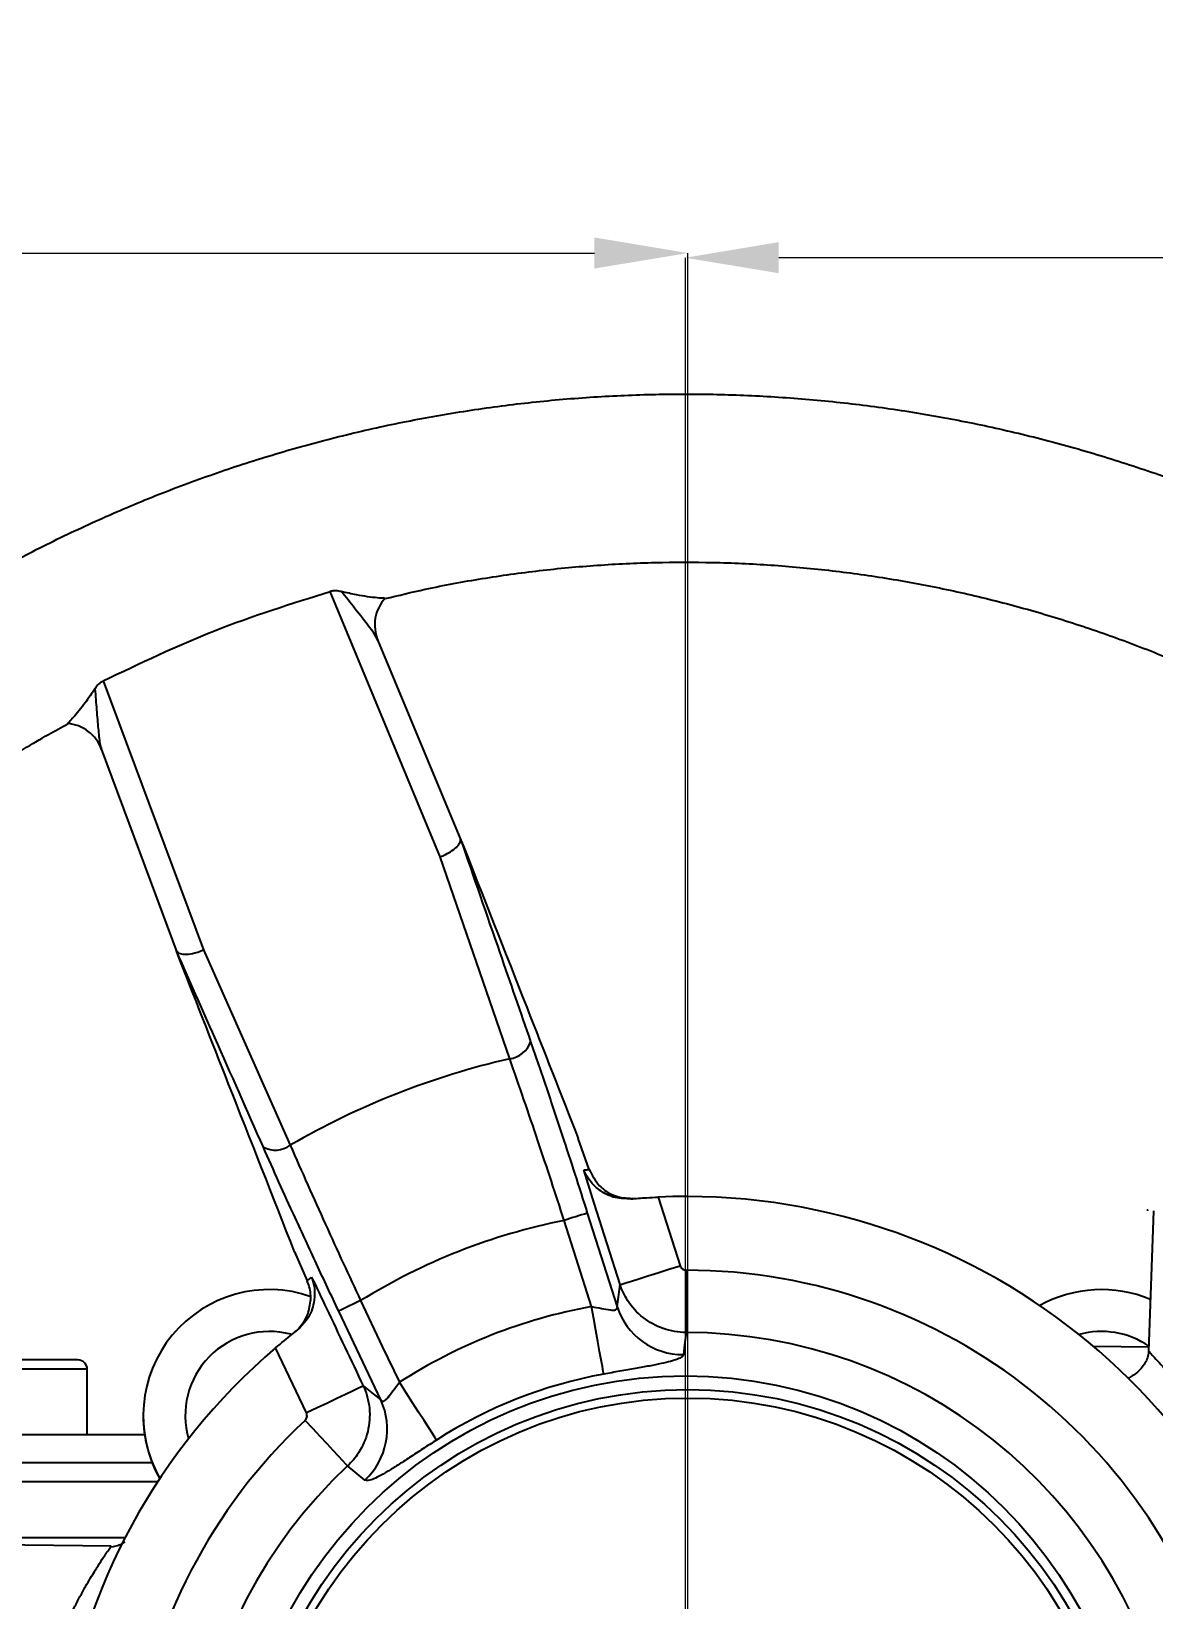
# Model space of a CAD drawing. Header units: millimetres. Extents: x 2454 to 4226, y 715 to 1968.
# Drawn here: x 3135.3 to 3255.5, y 1097.1 to 1265 of the extents above; entities that cross this region are included whole.
import ezdxf

# ---------------------------------------------------------------- set-up
doc = ezdxf.new("R2010")
doc.units = ezdxf.units.MM
doc.layers.add('AM_5', color=3, linetype='Continuous', lineweight=25)
doc.layers.add('标注', color=3, linetype='Continuous', lineweight=13)
doc.styles.add('SLDTEXTSTYLE1', font='txt.shx', dxfattribs={"width": 0.7, "bigfont": 'gbcbig.shx'})
doc.dimstyles.new('SLDDIMSTYLE12$0', dxfattribs={"dimtxt": 12, "dimasz": 10, "dimexe": 0, "dimexo": 0.0625, "dimgap": 0.875, "dimtad": 1, "dimdec": 1, "dimlfac": 1.8, "dimrnd": 1e-09, "dimzin": 12, "dimdsep": 46, "dimtxsty": 'SLDTEXTSTYLE1', "dimcen": 0.09, "dimdle": 8.16, "dimclrd": 3, "dimclre": 3, "dimadec": 0, "dimazin": 3, "dimtfac": 1, "dimtdec": 1, "dimtofl": 0, "dimtmove": 0, "dimatfit": 3, "dimfxl": 0, "dimfrac": 2, "dimtolj": 1, "dimlwd": 5, "dimlwe": 5, "dimarcsym": 0})
doc.dimstyles.new('SLDDIMSTYLE12$3', dxfattribs={"dimtxt": 12, "dimasz": 10, "dimexe": 0, "dimexo": 0.0625, "dimgap": 0.875, "dimtad": 1, "dimdec": 1, "dimlfac": 1.8, "dimrnd": 1e-09, "dimzin": 12, "dimdsep": 46, "dimtxsty": 'SLDTEXTSTYLE1', "dimcen": 0.09, "dimdle": 8.16, "dimclrd": 3, "dimclre": 3, "dimadec": 0, "dimazin": 3, "dimtfac": 1, "dimtdec": 1, "dimtofl": 0, "dimtmove": 0, "dimatfit": 3, "dimfxl": 0, "dimfrac": 2, "dimtolj": 1, "dimlwd": 5, "dimlwe": 5, "dimarcsym": 0})

# ---------------------------------------------------------------- blocks, each defined once
blk = doc.blocks.new('*D58')
at = {"layer": 'Defpoints', "color": 0, "transparency": 16777216}
for p in [(3205.35, 1240.73), (3205.35, 1072.8), (3519.37, 1062.93)]:
    blk.add_point(p, dxfattribs=at)
at = {"layer": '标注', "color": 3, "linetype": 'Continuous', "lineweight": 5, "transparency": 16777216}
for p, q in [((3205.35, 1072.87), (3205.35, 1240.73)), ((3509.37, 1240.73), (3215.35, 1240.73))]:
    blk.add_line(p, q, dxfattribs=at)
at = {"layer": '标注', "color": 3, "lineweight": 5, "transparency": 16777216}
blk.add_line((3519.37, 1063), (3519.37, 1240.73), dxfattribs=at)
at = {"layer": '标注', "color": 3, "transparency": 16777216}
for points in [[(3215.35, 1242.4), (3215.35, 1239.07), (3205.35, 1240.73)], [(3509.37, 1242.4), (3509.37, 1239.07), (3519.37, 1240.73)]]:
    blk.add_solid(points, dxfattribs=at)
at = {"layer": '标注', "color": 0, "transparency": 16777216, "insert": (3362.03, 1253.04), "char_height": 10, "attachment_point": 5, "style": 'SLDTEXTSTYLE1'}
blk.add_mtext('\\A1;{\\H2.28571x;315}', dxfattribs=at)
blk = doc.blocks.new('*D59')
at = {"layer": 'Defpoints', "color": 0, "transparency": 16777216}
for p in [(3205.61, 1241.23), (3205.61, 1072.29), (2947.88, 1020.63)]:
    blk.add_point(p, dxfattribs=at)
at = {"layer": '标注', "color": 3, "lineweight": 5, "transparency": 16777216}
blk.add_line((2947.88, 1020.69), (2947.88, 1241.23), dxfattribs=at)
at = {"layer": '标注', "color": 3, "linetype": 'Continuous', "lineweight": 5, "transparency": 16777216}
for p, q in [((2957.88, 1241.23), (3195.61, 1241.23)), ((3205.61, 1072.35), (3205.61, 1241.23))]:
    blk.add_line(p, q, dxfattribs=at)
at = {"layer": '标注', "color": 3, "transparency": 16777216}
for points in [[(2957.88, 1242.9), (2957.88, 1239.57), (2947.88, 1241.23)], [(3195.61, 1242.9), (3195.61, 1239.57), (3205.61, 1241.23)]]:
    blk.add_solid(points, dxfattribs=at)
at = {"layer": '标注', "color": 0, "transparency": 16777216, "insert": (3076.91, 1253.54), "char_height": 10, "attachment_point": 5, "style": 'SLDTEXTSTYLE1'}
blk.add_mtext('\\A1;{\\H2.28571x;245}', dxfattribs=at)
blk = doc.blocks.new('*D63')
at = {"layer": 'Defpoints', "color": 0, "transparency": 16777216}
for p in [(3469.36, 1174.46), (3739.56, 1174.46), (3205.35, 1072.8)]:
    blk.add_point(p, dxfattribs=at)
at = {"layer": '标注', "color": 3, "linetype": 'Continuous', "lineweight": 5, "transparency": 16777216}
for p, q in [((3469.42, 1174.46), (3739.56, 1174.46)), ((3739.56, 1082.8), (3739.56, 1164.46))]:
    blk.add_line(p, q, dxfattribs=at)
at = {"layer": '标注', "color": 3, "lineweight": 5, "transparency": 16777216}
blk.add_line((3205.42, 1072.8), (3739.56, 1072.8), dxfattribs=at)
at = {"layer": '标注', "color": 3, "transparency": 16777216}
for points in [[(3737.89, 1164.46), (3741.22, 1164.46), (3739.56, 1174.46)], [(3737.89, 1082.8), (3741.22, 1082.8), (3739.56, 1072.8)]]:
    blk.add_solid(points, dxfattribs=at)
at = {"layer": '标注', "color": 0, "transparency": 16777216, "insert": (3727.25, 1123.63), "char_height": 10, "attachment_point": 5, "rotation": 90, "style": 'SLDTEXTSTYLE1'}
blk.add_mtext('\\A1;{\\H2.28571x;115}', dxfattribs=at)
blk = doc.blocks.new('*D54')
at = {"layer": 'AM_5', "color": 3, "linetype": 'Continuous', "lineweight": 5, "transparency": 16777216}
blk.add_line((3355.81, 1216.7), (3322.13, 1190.7), dxfattribs=at)
at = {"layer": 'AM_5', "color": 3, "lineweight": 5, "transparency": 16777216}
for p, q in [((3254.75, 1138.76), (3254.93, 1138.76)), ((3254.84, 1138.67), (3254.84, 1138.85))]:
    blk.add_line(p, q, dxfattribs=at)
at = {"layer": 'AM_5', "color": 3, "transparency": 16777216}
blk.add_solid([(3321.11, 1192.02), (3323.15, 1189.38), (3314.21, 1184.59)], dxfattribs=at)
at = {"layer": 'Defpoints', "color": 0, "transparency": 16777216}
for p in [(3314.21, 1184.59), (3195.47, 1092.93)]:
    blk.add_point(p, dxfattribs=at)
at = {"layer": 'AM_5', "color": 0, "transparency": 16777216, "insert": (3338.73, 1212.19), "char_height": 12, "attachment_point": 5, "rotation": 37.6642, "style": 'SLDTEXTSTYLE1'}
blk.add_mtext('\\A1;%%C345', dxfattribs=at)

msp = doc.modelspace()

# ---------------------------------------------------------------- linework, layer by layer
at = {"color": 7, "linetype": 'Continuous', "lineweight": 25}
for p, q in [((3179.088, 1176.602), (3167.318, 1204.999)), ((3181.33, 1178.384), (3172.411, 1199.835)), ((3143.012, 1195.422), (3153.757, 1166.621)), ((3142.804, 1188.165), (3151.004, 1166.109)), ((3186.547, 1154.964), (3179.088, 1176.602)), ((3153.757, 1166.621), (3163.047, 1145.705)), ((3195.067, 1143.105), (3193.892, 1146.419)), ((3197.747, 1140.313), (3198.549, 1140.069)), ((3198.549, 1140.069), (3198.553, 1140.069)), ((3199.857, 1139.987), (3198.553, 1140.069)), ((3202.455, 1140.16), (3204.789, 1132.811)), ((3194.855, 1138.445), (3198.042, 1128.408)), ((3255.49, 1138.684), (3254.947, 1123.657)), ((3163.508, 1134.306), (3164.854, 1131.199)), ((3164.619, 1126.988), (3164.622, 1126.99)), ((3164.622, 1126.99), (3164.916, 1127.61)), ((3172.747, 1118.441), (3168.232, 1127.955)), ((3164.775, 1117.045), (3161.47, 1124.01)), ((3254.963, 1124.107), (3249.055, 1124.166)), ((3141.306, 1121.72), (3129.259, 1121.72)), ((3141.306, 1114.72), (3141.306, 1121.72)), ((3147.304, 1116.791), (3147.304, 1116.747)), ((3147.452, 1114.72), (3076.692, 1114.72)), ((3148.261, 1111.72), (3077.382, 1111.72)), ((3073.618, 1103.72), (3145.392, 1103.72)), ((3143.874, 1102.795), (3094.953, 1103.281))]:
    msp.add_line(p, q, dxfattribs=at)
at = {"color": 7, "linetype": 'Continuous', "lineweight": 25, "flags": 128}
for points in [[(3198.368, 1130.785), (3195.592, 1139.526), (3194.466, 1143.074)], [(3195.31, 1128.436), (3193.668, 1133.604), (3192.379, 1137.664)], [(3198.368, 1130.785), (3198.555, 1130.842), (3198.964, 1130.969), (3199.58, 1131.162), (3200.38, 1131.414), (3201.338, 1131.717), (3202.418, 1132.059), (3203.582, 1132.428), (3204.789, 1132.811)], [(3205.429, 1125.661), (3205.429, 1125.932), (3205.43, 1126.408), (3205.431, 1127.074), (3205.432, 1127.908), (3205.433, 1128.884), (3205.435, 1129.97), (3205.436, 1131.132), (3205.438, 1132.333)], [(3198.042, 1128.408), (3198.225, 1129.739), (3198.368, 1130.785)], [(3170.578, 1129.074), (3172.903, 1124.176), (3174.73, 1120.327)], [(3196.617, 1121.205), (3196.563, 1121.499), (3196.47, 1122.015), (3196.339, 1122.736), (3196.176, 1123.64), (3195.985, 1124.698), (3195.772, 1125.875), (3195.545, 1127.134), (3195.31, 1128.436)], [(3205.429, 1125.661), (3205.269, 1124.334), (3205.145, 1123.291)], [(3170.862, 1119.947), (3170.685, 1119.86), (3170.297, 1119.674), (3169.714, 1119.394), (3168.955, 1119.032), (3168.047, 1118.6), (3167.023, 1118.113), (3165.92, 1117.588), (3164.775, 1117.045)], [(3170.862, 1119.947), (3171.918, 1119.104), (3172.747, 1118.441)], [(3178.715, 1114.152), (3178.552, 1114.402), (3178.267, 1114.843), (3177.869, 1115.459), (3177.37, 1116.231), (3176.788, 1117.134), (3176.139, 1118.139), (3175.446, 1119.215), (3174.73, 1120.327)], [(3169.194, 1111.384), (3169.007, 1111.581), (3168.68, 1111.928), (3168.224, 1112.414), (3167.653, 1113.022), (3166.985, 1113.734), (3166.242, 1114.527), (3165.448, 1115.376), (3164.627, 1116.253)], [(3171.043, 1109.855), (3170.008, 1110.711), (3169.194, 1111.384)]]:
    msp.add_lwpolyline(points, dxfattribs=at)
at = {"color": 7, "linetype": 'Continuous', "lineweight": 25}
for centre, radius in [((3205.353, 1072.804), 48.216), ((3205.61, 1072.294), 47.25), ((3205.61, 1072.296), 46.35)]:
    msp.add_circle(centre, radius, dxfattribs=at)
for centre, radius, start, end in [((3176.299, 1201.422), 4.201, 137.52481, 203.27152), ((3138.876, 1186.677), 4.201, 19.7383, 85.47923), ((3186.193, 1157.693), 2.752, 277.39752, 340.49784), ((3205.353, 1072.784), 84.305, 102.88972, 120.12054), ((3161.442, 1147.951), 2.761, 242.60529, 305.56074), ((3205.354, 1072.722), 67.5, 10.54851, 92.46086), ((3303.325, 790.087), 364.855, 107.29542, 107.70302), ((3205.353, 1072.775), 66.173, 101.30684, 121.70354), ((3205.353, 1072.72), 59.613, 13.09228, 89.91829), ((3160.804, 1116.757), 13.5, 70.68708, 209.89046), ((3249.9, 1116.757), 13.5, 67.129, 119.21823), ((3336.11, 779.081), 387.165, 115.31225, 115.69693), ((3205.353, 1072.775), 56.559, 100.22856, 122.78193), ((3205.117, 1130.741), 7.449, 198.25, 270.21482), ((3160.804, 1116.767), 9, 75.14208, 196.09116), ((3205.353, 1072.732), 52.929, 13.09228, 89.91829), ((3249.9, 1116.767), 9, 55.74005, 105.42591), ((3205.353, 1072.722), 67.5, 130.5515, 212.46111), ((3140.306, 1121.72), 1, 0, 90), ((3205.353, 1072.789), 49.198, 100.22856, 122.78193), ((3165.981, 1115.322), 7.451, 312.79782, 24.74766), ((3160.804, 1116.713), 13.5, 179.85416, 209.77493), ((3205.353, 1072.72), 59.613, 133.09211, 209.9183), ((3205.353, 1072.733), 52.928, 133.09211, 209.9183)]:
    msp.add_arc(centre, radius, start, end, dxfattribs=at)
for points, knots in [([(3053.725, 1095.471), (3053.557, 1094.29), (3053.079, 1090.929), (3052.511, 1085.361), (3052.11, 1078.77), (3051.997, 1072.167), (3052.167, 1065.566), (3052.622, 1058.977), (3053.36, 1052.415), (3054.379, 1045.89), (3055.679, 1039.415), (3057.256, 1033.003), (3059.108, 1026.664), (3061.23, 1020.41), (3063.621, 1014.254), (3066.274, 1008.207), (3069.184, 1002.279), (3072.348, 996.482), (3075.758, 990.827), (3079.408, 985.323), (3083.292, 979.982), (3087.402, 974.813), (3091.731, 969.826), (3096.271, 965.03), (3101.013, 960.434), (3105.948, 956.046), (3111.068, 951.874), (3116.362, 947.927), (3121.822, 944.212), (3127.436, 940.735), (3133.195, 937.503), (3139.088, 934.522), (3145.103, 931.797), (3151.231, 929.334), (3157.458, 927.137), (3163.775, 925.21), (3170.169, 923.557), (3176.627, 922.181), (3183.14, 921.084), (3189.693, 920.268), (3196.275, 919.735), (3202.874, 919.486), (3209.478, 919.522), (3216.074, 919.841), (3222.651, 920.445), (3229.195, 921.331), (3235.695, 922.498), (3242.139, 923.943), (3248.514, 925.665), (3254.81, 927.659), (3261.013, 929.923), (3267.114, 932.452), (3273.1, 935.241), (3278.96, 938.285), (3284.684, 941.579), (3290.261, 945.116), (3295.68, 948.89), (3300.932, 952.893), (3306.007, 957.119), (3310.895, 961.56), (3315.587, 966.207), (3320.075, 971.051), (3324.35, 976.085), (3328.405, 981.297), (3332.231, 986.68), (3335.822, 992.222), (3339.171, 997.913), (3342.272, 1003.744), (3345.119, 1009.703), (3347.707, 1015.778), (3350.031, 1021.96), (3352.087, 1028.236), (3353.87, 1034.594), (3355.379, 1041.023), (3356.609, 1047.512), (3357.558, 1054.047), (3358.225, 1060.617), (3358.609, 1067.21), (3358.709, 1073.813), (3358.524, 1080.414), (3358.055, 1087.001), (3357.303, 1093.562), (3356.27, 1100.085), (3354.956, 1106.557), (3353.365, 1112.966), (3351.5, 1119.301), (3349.363, 1125.55), (3346.96, 1131.701), (3344.294, 1137.742), (3341.37, 1143.664), (3338.194, 1149.454), (3334.772, 1155.102), (3331.11, 1160.597), (3327.214, 1165.93), (3323.093, 1171.09), (3318.753, 1176.068), (3314.203, 1180.854), (3309.452, 1185.44), (3304.507, 1189.817), (3299.378, 1193.977), (3294.075, 1197.913), (3288.607, 1201.617), (3282.985, 1205.081), (3277.219, 1208.301), (3271.32, 1211.269), (3265.299, 1213.981), (3259.166, 1216.431), (3252.934, 1218.614), (3246.613, 1220.528), (3240.216, 1222.167), (3233.754, 1223.529), (3227.24, 1224.612), (3220.684, 1225.414), (3214.101, 1225.932), (3207.501, 1226.167), (3200.898, 1226.117), (3194.302, 1225.783), (3187.727, 1225.166), (3181.185, 1224.266), (3174.687, 1223.085), (3168.247, 1221.625), (3161.875, 1219.89), (3155.584, 1217.881), (3149.385, 1215.604), (3143.29, 1213.062), (3137.31, 1210.26), (3131.456, 1207.204), (3125.739, 1203.898), (3120.17, 1200.348), (3114.759, 1196.563), (3109.516, 1192.548), (3104.45, 1188.311), (3099.572, 1183.86), (3094.89, 1179.203), (3090.412, 1174.349), (3086.148, 1169.306), (3082.105, 1164.085), (3078.29, 1158.694), (3074.711, 1153.144), (3071.374, 1147.445), (3068.286, 1141.608), (3065.452, 1135.643), (3062.877, 1129.562), (3060.567, 1123.375), (3058.525, 1117.095), (3056.754, 1110.733), (3055.262, 1104.3), (3054.3, 1099.2), (3053.845, 1096.248), (3053.725, 1095.471)], [0, 0, 0, 0, 0.00371707, 0.01057073, 0.01742476, 0.02427878, 0.03113281, 0.03798684, 0.04484087, 0.0516949, 0.05854893, 0.06540296, 0.07225699, 0.07911102, 0.08596505, 0.09281907, 0.0996731, 0.10652713, 0.11338116, 0.12023519, 0.12708922, 0.13394325, 0.14079728, 0.14765131, 0.15450534, 0.16135937, 0.1682134, 0.17506743, 0.18192146, 0.18877549, 0.19562952, 0.20248355, 0.20933758, 0.21619161, 0.22304564, 0.22989967, 0.2367537, 0.24360773, 0.25046176, 0.25731579, 0.26416982, 0.27102385, 0.27787788, 0.28473191, 0.29158594, 0.29843997, 0.305294, 0.31214803, 0.31900206, 0.32585609, 0.33271012, 0.33956415, 0.34641818, 0.35327221, 0.36012624, 0.36698027, 0.3738343, 0.38068833, 0.38754236, 0.39439639, 0.40125042, 0.40810445, 0.41495848, 0.42181251, 0.42866653, 0.43552056, 0.44237459, 0.44922862, 0.45608265, 0.46293668, 0.46979071, 0.47664474, 0.48349877, 0.4903528, 0.49720683, 0.50406086, 0.51091488, 0.51776891, 0.52462294, 0.53147697, 0.538331, 0.54518503, 0.55203906, 0.55889309, 0.56574712, 0.57260114, 0.57945517, 0.5863092, 0.59316323, 0.60001726, 0.60687129, 0.61372532, 0.62057935, 0.62743338, 0.63428741, 0.64114144, 0.64799547, 0.6548495, 0.66170352, 0.66855755, 0.67541158, 0.68226561, 0.68911964, 0.69597367, 0.7028277, 0.70968173, 0.71653576, 0.72338979, 0.73024382, 0.73709785, 0.74395188, 0.75080591, 0.75765994, 0.76451397, 0.771368, 0.77822203, 0.78507606, 0.79193009, 0.79878412, 0.80563816, 0.81249219, 0.81934622, 0.82620025, 0.83305428, 0.83990831, 0.84676234, 0.85361637, 0.8604704, 0.86732443, 0.87417846, 0.88103249, 0.88788652, 0.89474054, 0.90159457, 0.9084486, 0.91530263, 0.92215666, 0.92901069, 0.93586472, 0.94271875, 0.94957278, 0.95642681, 0.96328084, 0.97013487, 0.9769889, 0.98384293, 0.99069696, 0.99755098, 1, 1, 1, 1]), ([(3173.209, 1204.231), (3174.637, 1204.578), (3178.074, 1205.413), (3183.592, 1206.415), (3189.735, 1207.28), (3195.913, 1207.852), (3202.11, 1208.143), (3208.315, 1208.15), (3214.513, 1207.872), (3220.692, 1207.31), (3226.838, 1206.466), (3232.94, 1205.341), (3238.984, 1203.938), (3244.957, 1202.259), (3250.846, 1200.308), (3256.64, 1198.09), (3262.327, 1195.608), (3267.893, 1192.868), (3273.329, 1189.876), (3278.621, 1186.638), (3283.76, 1183.161), (3288.733, 1179.453), (3293.532, 1175.52), (3298.145, 1171.371), (3302.564, 1167.015), (3306.778, 1162.462), (3310.779, 1157.72), (3314.559, 1152.8), (3318.109, 1147.711), (3321.422, 1142.466), (3324.491, 1137.074), (3327.311, 1131.547), (3329.873, 1125.897), (3332.175, 1120.135), (3334.209, 1114.274), (3335.973, 1108.325), (3337.463, 1102.303), (3338.675, 1096.218), (3339.606, 1090.084), (3340.262, 1083.913), (3340.604, 1077.721), (3340.724, 1073.437), (3340.649, 1071.226), (3340.644, 1071.08)], [0, 0, 0, 0, 0.0178666, 0.0430042, 0.0681417, 0.0932792, 0.1184167, 0.1435543, 0.1686918, 0.1938293, 0.2189668, 0.2441044, 0.2692419, 0.2943794, 0.319517, 0.3446545, 0.369792, 0.3949295, 0.4200671, 0.4452046, 0.4703421, 0.4954797, 0.5206172, 0.5457547, 0.5708923, 0.5960298, 0.6211673, 0.6463048, 0.6714424, 0.6965799, 0.7217174, 0.746855, 0.7719925, 0.79713, 0.8222676, 0.8474051, 0.8725426, 0.8976802, 0.9228177, 0.9479552, 0.9730928, 0.9982303, 1, 1, 1, 1]), ([(3143.012, 1195.422), (3146.953, 1197.309), (3154.827, 1201.08), (3163.157, 1203.693), (3167.318, 1204.999)], [0, 0, 0, 0, 0.500416, 1, 1, 1, 1]), ([(3168.51, 1204.984), (3168.338, 1205.018), (3168.033, 1205.077), (3167.611, 1205.071), (3167.39, 1205.017), (3167.318, 1204.999)], [0, 0, 0, 0, 0.4688335, 0.8281347, 1, 1, 1, 1]), ([(3172.44, 1199.762), (3172.346, 1199.947), (3172.14, 1200.351), (3171.293, 1201.497), (3170.078, 1203.047), (3169.004, 1204.388), (3168.525, 1204.986)], [0, 0, 0, 0, 0.1438295, 0.3132093, 0.6935976, 1, 1, 1, 1]), ([(3173.201, 1204.259), (3173.168, 1204.26), (3173.081, 1204.261), (3172.366, 1204.302), (3171.351, 1204.427), (3170.057, 1204.642), (3169.075, 1204.859), (3168.53, 1204.98)], [0, 0, 0, 0, 0.1171369, 0.309695, 0.5191834, 0.7334191, 1, 1, 1, 1]), ([(3142.139, 1194.581), (3141.787, 1194.071), (3140.989, 1192.915), (3140.015, 1191.717), (3139.412, 1191.064), (3139.214, 1190.874), (3139.209, 1190.867), (3139.208, 1190.865)], [0, 0, 0, 0, 0.2971261, 0.6737314, 0.837998, 0.9575865, 1, 1, 1, 1]), ([(3143.012, 1195.422), (3142.884, 1195.342), (3142.573, 1195.149), (3142.306, 1194.823), (3142.162, 1194.613), (3142.12, 1194.553)], [0, 0, 0, 0, 0.3344158, 0.8100308, 1, 1, 1, 1]), ([(3142.14, 1194.566), (3142.196, 1193.809), (3142.306, 1192.327), (3142.474, 1190.363), (3142.616, 1188.863), (3142.774, 1188.297), (3142.831, 1188.096)], [0, 0, 0, 0, 0.3042799, 0.5948496, 0.85573, 1, 1, 1, 1]), ([(3071.527, 1092.812), (3071.69, 1093.853), (3072.173, 1096.936), (3073.186, 1102.027), (3074.66, 1108.053), (3076.412, 1114.005), (3078.434, 1119.87), (3080.724, 1125.637), (3083.275, 1131.292), (3086.082, 1136.825), (3089.14, 1142.224), (3092.443, 1147.476), (3095.982, 1152.572), (3099.751, 1157.5), (3103.743, 1162.25), (3107.947, 1166.812), (3112.357, 1171.177), (3116.961, 1175.336), (3121.752, 1179.278), (3126.716, 1183), (3131.855, 1186.475), (3136.028, 1189.091), (3138.534, 1190.459), (3139.225, 1190.836)], [0, 0, 0, 0, 0.0256152, 0.0758882, 0.1261644, 0.1764406, 0.2267168, 0.2769931, 0.3272693, 0.3775455, 0.4278218, 0.478098, 0.5283742, 0.5786505, 0.6289267, 0.6792029, 0.7294791, 0.7797554, 0.8300316, 0.8803078, 0.930584, 0.9808603, 1, 1, 1, 1]), ([(3179.088, 1176.602), (3179.121, 1176.614), (3179.215, 1176.648), (3179.525, 1176.771), (3180.091, 1177.042), (3180.65, 1177.421), (3181.008, 1177.773), (3181.26, 1178.115), (3181.274, 1178.329), (3181.283, 1178.469)], [0, 0, 0, 0, 0.0260682, 0.0753318, 0.2510276, 0.500322, 0.6321635, 0.7609991, 1, 1, 1, 1]), ([(3181.362, 1178.303), (3181.338, 1178.364), (3181.306, 1178.444), (3181.284, 1178.484), (3181.281, 1178.483), (3181.282, 1178.473), (3181.283, 1178.469)], [0, 0, 0, 0, 0.6196275, 0.8294119, 0.9175065, 1, 1, 1, 1]), ([(3181.283, 1178.469), (3182.683, 1174.42), (3185.183, 1167.189), (3187.686, 1159.957), (3188.787, 1156.775)], [0, 0, 0, 0, 0.56000001, 1, 1, 1, 1]), ([(3181.362, 1178.303), (3183.694, 1172.369), (3187.859, 1161.771), (3192.049, 1151.11), (3193.892, 1146.419)], [0, 0, 0, 0, 0.5600004, 1, 1, 1, 1]), ([(3150.875, 1166.488), (3150.872, 1166.491), (3150.867, 1166.499), (3150.863, 1166.498), (3150.874, 1166.454), (3150.906, 1166.373), (3150.929, 1166.313)], [0, 0, 0, 0, 0.0824935, 0.1705882, 0.3803725, 1, 1, 1, 1]), ([(3150.875, 1166.488), (3150.977, 1166.392), (3151.134, 1166.245), (3151.552, 1166.167), (3152.055, 1166.154), (3152.723, 1166.258), (3153.321, 1166.446), (3153.632, 1166.568), (3153.725, 1166.608), (3153.757, 1166.621)], [0, 0, 0, 0, 0.2389974, 0.3678339, 0.4996781, 0.7489725, 0.9246802, 0.9739406, 1, 1, 1, 1]), ([(3160.171, 1145.5), (3158.436, 1149.418), (3155.338, 1156.415), (3152.238, 1163.41), (3150.875, 1166.488)], [0, 0, 0, 0, 0.56, 1, 1, 1, 1]), ([(3163.508, 1134.306), (3161.153, 1140.297), (3156.949, 1150.996), (3152.769, 1161.632), (3150.929, 1166.313)], [0, 0, 0, 0, 0.5600001, 1, 1, 1, 1]), ([(3188.787, 1156.775), (3189.347, 1155.145), (3190.463, 1151.896), (3192.052, 1147.12), (3193.52, 1142.628), (3194.409, 1139.842), (3194.855, 1138.445)], [0, 0, 0, 0, 0.28003181, 0.55840589, 0.77860385, 1, 1, 1, 1]), ([(3192.379, 1137.664), (3191.922, 1139.066), (3190.989, 1141.928), (3189.546, 1146.252), (3188.05, 1150.662), (3187.054, 1153.512), (3186.547, 1154.964)], [0, 0, 0, 0, 0.2354218, 0.4805713, 0.7354356, 1, 1, 1, 1]), ([(3168.232, 1127.955), (3167.435, 1129.641), (3165.848, 1133.001), (3163.714, 1137.626), (3161.815, 1141.805), (3160.72, 1144.265), (3160.171, 1145.5)], [0, 0, 0, 0, 0.2815396, 0.5608619, 0.7796518, 1, 1, 1, 1]), ([(3163.047, 1145.705), (3163.666, 1144.297), (3164.881, 1141.533), (3166.792, 1137.287), (3168.686, 1133.14), (3169.956, 1130.411), (3170.578, 1129.074)], [0, 0, 0, 0, 0.2645653, 0.51943, 0.7645791, 1, 1, 1, 1]), ([(3194.466, 1143.074), (3194.597, 1143.081), (3194.797, 1143.092), (3194.998, 1143.102), (3195.067, 1143.105)], [0, 0, 0, 0, 0.6571352, 1, 1, 1, 1]), ([(3199.506, 1139.97), (3198.946, 1139.984), (3197.644, 1140.015), (3196.254, 1140.765), (3195.247, 1141.694), (3194.741, 1142.454), (3194.523, 1142.929), (3194.467, 1143.07), (3194.466, 1143.074)], [0, 0, 0, 0, 0.221952, 0.5150623, 0.7160064, 0.9171408, 0.9981789, 1, 1, 1, 1]), ([(3195.067, 1143.105), (3195.372, 1142.495), (3195.898, 1141.442), (3197.031, 1140.626), (3197.634, 1140.363), (3197.747, 1140.313)], [0, 0, 0, 0, 0.5280154, 0.9113192, 1, 1, 1, 1]), ([(3199.506, 1139.97), (3200.061, 1140.014), (3201.014, 1140.091), (3202.031, 1140.14), (3202.455, 1140.16)], [0, 0, 0, 0, 0.58280435, 1, 1, 1, 1]), ([(3204.789, 1132.811), (3204.82, 1132.739), (3204.881, 1132.596), (3205.057, 1132.437), (3205.251, 1132.347), (3205.383, 1132.337), (3205.438, 1132.333)], [0, 0, 0, 0, 0.26954737, 0.53917298, 0.80687358, 1, 1, 1, 1]), ([(3165.334, 1131.594), (3165.335, 1131.591), (3165.389, 1131.45), (3165.554, 1130.954), (3165.701, 1130.052), (3165.596, 1128.685), (3165.089, 1127.188), (3164.158, 1126.276), (3163.757, 1125.883)], [0, 0, 0, 0, 0.0018212, 0.0828025, 0.2839484, 0.4849039, 0.7780347, 1, 1, 1, 1]), ([(3164.854, 1131.199), (3164.91, 1131.245), (3165.069, 1131.377), (3165.229, 1131.509), (3165.334, 1131.594)], [0, 0, 0, 0, 0.3481033, 1, 1, 1, 1]), ([(3164.916, 1127.61), (3165.061, 1128.141), (3165.35, 1129.2), (3165.16, 1130.42), (3164.915, 1131.044), (3164.854, 1131.199)], [0, 0, 0, 0, 0.4303315, 0.858978, 1, 1, 1, 1]), ([(3165.334, 1131.594), (3165.866, 1130.474), (3167.709, 1126.592), (3169.552, 1122.709), (3170.862, 1119.947)], [0, 0, 0, 0, 0.2886544, 1, 1, 1, 1]), ([(3205.429, 1125.661), (3205.429, 1125.661), (3204.604, 1125.671), (3202.943, 1125.945), (3200.74, 1127.157), (3199.186, 1128.869), (3198.561, 1130.191), (3198.368, 1130.785), (3198.368, 1130.785)], [0, 0, 0, 0, 0.000006, 0.2659715, 0.53158, 0.7971842, 0.9999942, 1, 1, 1, 1]), ([(3195.31, 1128.436), (3195.67, 1128.373), (3196.382, 1128.25), (3197.168, 1128.089), (3197.648, 1128.048), (3197.906, 1128.083), (3198.053, 1128.198), (3198.046, 1128.336), (3198.042, 1128.408)], [0, 0, 0, 0, 0.2616178, 0.5161546, 0.6376198, 0.7555299, 0.8740541, 1, 1, 1, 1]), ([(3164.619, 1126.988), (3164.461, 1126.737), (3164.147, 1126.236), (3163.702, 1125.847), (3163.48, 1125.653)], [0, 0, 0, 0, 0.5006713, 1, 1, 1, 1]), ([(3161.47, 1124.01), (3162.078, 1124.521), (3162.861, 1125.178), (3163.594, 1125.755), (3163.757, 1125.883)], [0, 0, 0, 0, 0.7784196, 1, 1, 1, 1]), ([(3205.145, 1123.291), (3205.107, 1123.209), (3205.032, 1123.046), (3204.547, 1122.804), (3203.81, 1122.566), (3202.788, 1122.326), (3201.519, 1122.077), (3200.015, 1121.809), (3198.361, 1121.517), (3197.194, 1121.308), (3196.617, 1121.205)], [0, 0, 0, 0, 0.1262166, 0.2512856, 0.3774413, 0.5006267, 0.6257798, 0.7501083, 0.8765444, 1, 1, 1, 1]), ([(3254.948, 1123.691), (3254.941, 1123.598), (3254.928, 1123.401), (3254.843, 1122.988), (3254.638, 1122.461), (3254.248, 1121.883), (3253.73, 1121.373), (3253.168, 1120.99), (3252.899, 1120.835), (3252.764, 1120.757)], [0, 0, 0, 0, 0.0437365, 0.0929113, 0.2121329, 0.3636401, 0.5497038, 0.7724676, 1, 1, 1, 1]), ([(3254.981, 1123.656), (3254.973, 1123.66), (3254.948, 1123.671), (3255.191, 1123.401), (3255.686, 1122.866), (3256.427, 1122.056), (3257.367, 1120.997), (3258.585, 1119.554), (3259.655, 1118.257), (3260.361, 1117.293), (3260.5, 1117.103)], [0, 0, 0, 0, 0.0623056, 0.2038952, 0.3445349, 0.4850956, 0.6268646, 0.7710925, 0.9547632, 1, 1, 1, 1]), ([(3140.3, 1122.72), (3140.302, 1122.72), (3140.34, 1122.72), (3140.199, 1122.72), (3139.771, 1122.72), (3138.74, 1122.72), (3137.252, 1122.72), (3135.871, 1122.72), (3134.742, 1122.72), (3133.619, 1122.72), (3132.233, 1122.72), (3131.408, 1122.72), (3130.872, 1122.72)], [0, 0, 0, 0, 0.0048252, 0.0921613, 0.1776825, 0.3365501, 0.4954177, 0.580939, 0.6682751, 0.7556112, 0.8411324, 1, 1, 1, 1]), ([(3170.862, 1119.947), (3170.862, 1119.947), (3171.212, 1119.197), (3171.66, 1117.56), (3171.476, 1115.028), (3170.562, 1112.903), (3169.628, 1111.799), (3169.194, 1111.384), (3169.194, 1111.384)], [0, 0, 0, 0, 0.0000058, 0.2685474, 0.5380534, 0.806325, 0.999994, 1, 1, 1, 1]), ([(3172.747, 1118.441), (3172.793, 1118.387), (3172.883, 1118.281), (3173.069, 1118.296), (3173.282, 1118.447), (3173.606, 1118.804), (3174.072, 1119.458), (3174.508, 1120.035), (3174.73, 1120.327)], [0, 0, 0, 0, 0.1251651, 0.2440023, 0.362149, 0.4834229, 0.7377951, 1, 1, 1, 1]), ([(3164.627, 1116.253), (3164.665, 1116.293), (3164.755, 1116.391), (3164.835, 1116.589), (3164.855, 1116.825), (3164.802, 1116.972), (3164.775, 1117.045)], [0, 0, 0, 0, 0.1931194, 0.4608223, 0.7304503, 1, 1, 1, 1]), ([(3178.715, 1114.152), (3178.223, 1113.834), (3177.227, 1113.19), (3175.817, 1112.275), (3174.531, 1111.443), (3173.43, 1110.757), (3172.522, 1110.24), (3171.559, 1109.776), (3171.249, 1109.823), (3171.043, 1109.855)], [0, 0, 0, 0, 0.1235248, 0.2501508, 0.3747836, 0.5002123, 0.623528, 0.7497126, 1, 1, 1, 1]), ([(3075.17, 1109.72), (3078.6, 1109.72), (3084.551, 1109.72), (3093.12, 1109.72), (3100.691, 1109.72), (3108.24, 1109.72), (3115.695, 1109.72), (3121.671, 1109.72), (3125.108, 1109.72), (3126.148, 1109.72), (3126.148, 1109.72), (3126.148, 1109.72), (3126.148, 1109.72), (3133.731, 1109.72), (3141.314, 1109.72), (3148.896, 1109.72)], [0.39757983, 0.39757983, 0.39757983, 0.39757983, 0.52386912, 0.61270567, 0.70126715, 0.78948399, 0.87647135, 0.9626063, 1, 1, 1, 1.00000008, 1.00000008, 1.00000008, 1.27256386, 1.27256386, 1.27256386, 1.27256386]), ([(3145.321, 1103.248), (3145.192, 1103.146), (3144.785, 1102.824), (3144.198, 1102.728), (3143.797, 1102.663)], [0, 0, 0, 0, 0.3171867, 1, 1, 1, 1]), ([(3139.768, 1095.903), (3139.87, 1096.108), (3140.121, 1096.61), (3140.579, 1097.48), (3141.115, 1098.451), (3141.646, 1099.36), (3142.09, 1100.087), (3142.576, 1100.848), (3142.98, 1101.466), (3143.304, 1101.949), (3143.586, 1102.362), (3143.71, 1102.541), (3143.796, 1102.665)], [0, 0, 0, 0, 0.0656593, 0.1605234, 0.284572, 0.3953036, 0.4899407, 0.5685025, 0.718524, 0.7880776, 0.8540971, 1, 1, 1, 1]), ([(3143.796, 1102.665), (3143.796, 1102.666), (3143.89, 1102.802), (3143.884, 1102.798), (3143.878, 1102.795)], [0, 0, 0, 0, 0.00326412, 1, 1, 1, 1])]:
    msp.add_open_spline(points, degree=3, knots=knots, dxfattribs=at)

# ---------------------------------------------------------------- dimensions: what is measured, and where the dimension line sits
at = {"layer": 'AM_5'}
dim = msp.add_diameter_dim_2p(p1=(3195.47, 1092.931), p2=(3314.211, 1184.586), text='%%C345', dimstyle='SLDDIMSTYLE12$3', override={"dimlfac": 1, "dimpost": ''}, dxfattribs=at)
dim.commit()
dim.dimension.update_dxf_attribs({"geometry": '*D54', "text_midpoint": (3338.725, 1212.193)})
at = {"layer": '标注'}
for base, p1, p2, text, picture, middle in [((3205.61, 1241.232), (2947.875, 1020.632), (3205.61, 1072.286), '{\\H2.28571x;245}', '*D59', (3076.914, 1241.232)), ((3205.353, 1240.732), (3519.373, 1062.934), (3205.353, 1072.804), '{\\H2.28571x;315}', '*D58', (3362.031, 1240.732))]:
    dim = msp.add_linear_dim(base=base, p1=p1, p2=p2, text=text, dimstyle='SLDDIMSTYLE12$0', override={"dimtxt": 10, "dimtdec": 3, "dimtzin": 0}, dxfattribs=at)
    dim.commit()
    dim.dimension.update_dxf_attribs({"geometry": picture, "text_midpoint": middle, "dimtype": 160})
dim = msp.add_linear_dim(base=(3739.556, 1174.458), p1=(3205.353, 1072.804), p2=(3469.361, 1174.458), angle=90, text='{\\H2.28571x;115}', dimstyle='SLDDIMSTYLE12$0', override={"dimtxt": 10, "dimtdec": 3, "dimtzin": 0}, dxfattribs=at)
dim.commit()
dim.dimension.update_dxf_attribs({"geometry": '*D63', "text_midpoint": (3727.252, 1123.631)})

doc.saveas('drawing.dxf')
